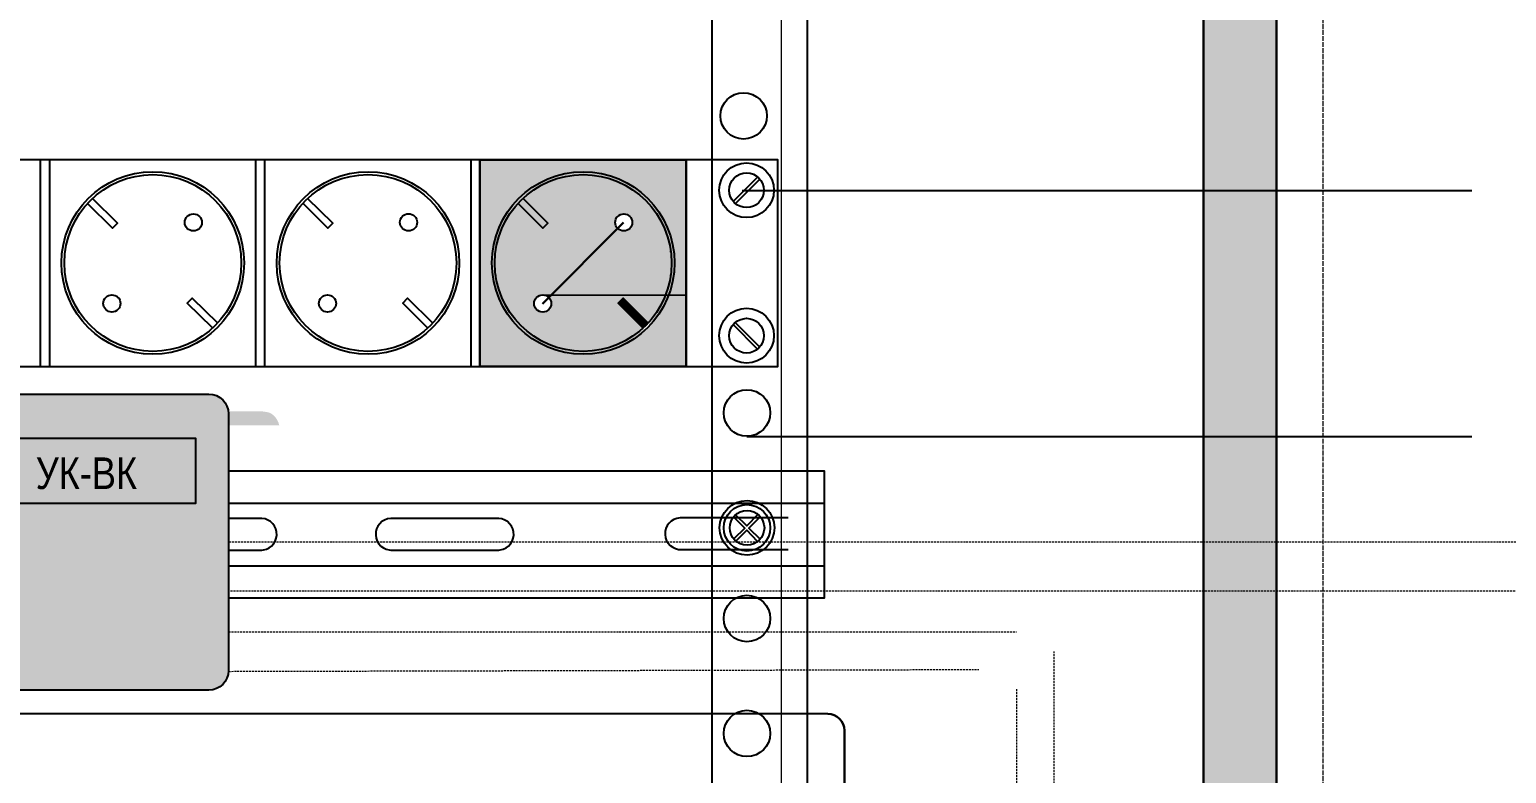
# Model space of a CAD drawing. Header units: millimetres. Extents: x -695119 to 412940, y -249585 to 622758.
# Drawn here: x -657210 to -653469, y 27226 to 29111 of the extents above; entities that cross this region are included whole.
import ezdxf

# ---------------------------------------------------------------- set-up
doc = ezdxf.new("R2010")
doc.units = ezdxf.units.MM
doc.linetypes.add('ACAD_ISO02W100', pattern=[15, 12, -3])
doc.linetypes.add('DASH', pattern=[0.75, 0.5, -0.25])
for name, color, linetype, lineweight in [('(АР) Текст', 7, 'Continuous', 25), ('....ТЕКСТ', 7, 'Continuous', 15), ('PDF _Геометрия', 8, 'Continuous', 9), ('UTP', 5, 'Continuous', 30)]:
    doc.layers.add(name, color=color, linetype=linetype, lineweight=lineweight)
doc.layers.add('PDF _Сплошная заливка', color=7, linetype='Continuous', true_color=0xffffff)
doc.styles.add('Arial Narrow МОЙ', font='ARIALN.TTF', dxfattribs={"height": 2.5})

msp = doc.modelspace()

# ---------------------------------------------------------------- hatches: boundary and pattern name
at = {"lineweight": 0, "true_color": 0xffffff}
h = msp.add_hatch(color=7, dxfattribs=at)
h.dxf.hatch_style = 1
h.paths.add_polyline_path([(-657456.077, 28137.306), (-657456.077, 27487.306, 0.41421356), (-657406.077, 27437.306), (-656756.077, 27437.306, 0.41421356), (-656706.077, 27487.306), (-656706.077, 28137.306, 0.41421356), (-656756.077, 28187.306), (-657406.077, 28187.306, 0.41421356)])
h.paths.add_polyline_path([(-657214.245, 27903.051), (-656917.82, 27903.051), (-656917.82, 28069.6), (-657214.245, 28069.6)], flags=24)
at = {"lineweight": 0, "true_color": 0xc7c8ca}
h = msp.add_hatch(color=9, dxfattribs=at)
h.dxf.hatch_style = 1
h.paths.add_polyline_path([(-657406.077, 28187.306, 0.41421356), (-657456.077, 28137.306), (-657456.077, 27487.306, 0.41421356), (-657406.077, 27437.306), (-656756.077, 27437.306, 0.41421356), (-656706.077, 27487.306), (-656706.077, 28137.306, 0.41421356), (-656756.077, 28187.306)])
h.paths.add_polyline_path([(-656789.608, 28075.479), (-656789.608, 27909.685), (-657379.217, 27909.685), (-657379.217, 28075.479)], flags=16)
h.paths.add_polyline_path([(-657214.245, 27903.051), (-656917.82, 27903.051), (-656917.82, 28069.6), (-657214.245, 28069.6)], flags=24)

# ---------------------------------------------------------------- linework, layer by layer
at = {"layer": '(АР) Текст', "color": 7}
msp.add_lwpolyline([(-657406.077, 28187.306), (-656756.077, 28187.306, -0.41421356), (-656706.077, 28137.306), (-656706.077, 27487.306, -0.41421356), (-656756.077, 27437.306), (-657406.077, 27437.306, -0.41421356), (-657456.077, 27487.306), (-657456.077, 28137.306, -0.41421356)], format="xyb", close=True, dxfattribs=at)
msp.add_lwpolyline([(-657379.217, 28075.479), (-656789.608, 28075.479), (-656789.608, 27909.685), (-657379.217, 27909.685)], close=True, dxfattribs=at)
for points in [[(-656706.077, 27992.582), (-655197.047, 27992.582), (-655197.047, 27669.902), (-656706.077, 27669.902)], [(-656706.077, 27910.659), (-655197.047, 27910.659)], [(-656621.505, 27872.144), (-656706.077, 27872.144)], [(-656021.505, 27872.144), (-656295.236, 27872.144)], [(-655288.663, 27873.385), (-655562.394, 27873.385)], [(-656706.077, 27792.148), (-656621.505, 27792.148)], [(-656295.236, 27792.148), (-656021.505, 27792.148)], [(-655562.394, 27793.39), (-655288.663, 27793.39)], [(-656706.077, 27751.826), (-655197.047, 27751.826)]]:
    msp.add_lwpolyline(points, dxfattribs=at)
for centre, start, end in [((-656623.644, 27832.146), 266.937861, 86.937861), ((-656293.097, 27832.146), 93.062139, 273.062139), ((-656023.644, 27832.146), 266.937861, 86.937861), ((-655560.255, 27833.387), 93.062139, 273.062139)]:
    msp.add_arc(centre, 40.055, start, end, dxfattribs=at)
at = {"layer": '....ТЕКСТ', "linetype": 'ACAD_ISO02W100'}
msp.add_lwpolyline([(-670558.962, 32618.903), (-653933.779, 32618.903), (-653933.779, 18221.259), (-670558.962, 18221.259)], close=True, dxfattribs=at)
at = {"layer": 'PDF _Геометрия', "lineweight": 15}
for points in [[(-654051.248, 23538.24), (-654051.248, 32283.448), (-662411.132, 32283.448), (-662411.132, 23538.24)], [(-654236.418, 23538.24), (-654236.418, 32016.743), (-662209.029, 32016.743), (-662209.029, 23538.24)], [(-655306.454, 32016.743), (-655306.454, 26823.366)]]:
    msp.add_lwpolyline(points, dxfattribs=at)
at = {"layer": 'PDF _Геометрия', "lineweight": 25}
for points in [[(-655482.141, 32016.743), (-655482.141, 23538.24)], [(-655239.736, 23538.24), (-655239.736, 32016.743)], [(-655365.722, 28736.867), (-655428.122, 28675.483)], [(-655360.388, 28731.618), (-655422.873, 28669.132)], [(-655404.839, 28703), (-653556.955, 28703)], [(-657063.319, 28670.233), (-656999.818, 28607.748), (-656987.118, 28620.448), (-657050.619, 28682.933)], [(-656517.209, 28670.233), (-656454.724, 28607.748), (-656442.024, 28620.448), (-656505.525, 28682.933)], [(-655972.116, 28670.233), (-655909.715, 28607.748), (-655897.015, 28620.448), (-655959.415, 28682.933)], [(-656746.829, 28354.844), (-656810.331, 28417.245), (-656797.63, 28429.945), (-656734.129, 28367.544)], [(-656201.82, 28354.844), (-656264.221, 28417.245), (-656252.621, 28429.945), (-656189.12, 28367.544)], [(-655656.726, 28354.844), (-655719.212, 28417.245), (-655706.511, 28429.945), (-655644.026, 28367.544)], [(-655365.722, 28300.826), (-655428.122, 28363.311)], [(-655360.388, 28306.16), (-655422.873, 28368.56)], [(-655393.239, 28079.672), (-653556.955, 28079.672)], [(-655427.106, 27876.469), (-655398.489, 27847.851), (-655427.106, 27819.318)], [(-655365.722, 27881.718), (-655393.239, 27853.185), (-655421.772, 27881.718)], [(-655359.372, 27876.469), (-655387.905, 27847.851), (-655359.372, 27819.318)], [(-655365.722, 27813.984), (-655393.239, 27842.601), (-655421.772, 27813.984)]]:
    msp.add_lwpolyline(points, dxfattribs=at)
at = {"layer": 'PDF _Геометрия', "lineweight": 30}
for points in [[(-654236.418, 32016.743), (-654051.248, 32016.743), (-654051.248, 23538.24), (-654236.418, 23538.24)], [(-656069.484, 28780.302), (-655546.658, 28780.302), (-655546.658, 28257.476), (-656069.484, 28257.476)]]:
    msp.add_lwpolyline(points, close=True, dxfattribs=at)
at = {"layer": 'PDF _Геометрия', "lineweight": 25}
for points in [[(-660925.205, 28257.476), (-655314.921, 28257.476), (-655314.921, 28780.302), (-660925.205, 28780.302)], [(-657181.855, 28780.302), (-657704.681, 28780.302), (-657704.681, 28257.476), (-657181.855, 28257.476)], [(-656636.761, 28780.302), (-657159.587, 28780.302), (-657159.587, 28257.476), (-656636.761, 28257.476)], [(-656091.752, 28780.302), (-656614.578, 28780.302), (-656614.578, 28257.476), (-656091.752, 28257.476)], [(-655546.658, 28780.302), (-656069.484, 28780.302), (-656069.484, 28257.476), (-655546.658, 28257.476)]]:
    msp.add_lwpolyline(points, close=True, dxfattribs=at)
at = {"layer": 'PDF _Геометрия', "color": 7, "lineweight": 0, "true_color": 0xffffff}
for points in [[(-655822.93, 28742.201), (-655822.93, 28742.201), (-655822.93, 28742.201)], [(-656013.434, 28607.748), (-656013.434, 28607.748), (-656013.434, 28607.748)], [(-655909.715, 28607.748), (-655909.715, 28607.748), (-655909.715, 28607.748)], [(-655602.793, 28607.748), (-655602.793, 28607.748), (-655602.793, 28607.748)], [(-655586.875, 28549.581), (-655586.875, 28546.364)], [(-656029.267, 28489.212), (-656029.267, 28488.196)], [(-656029.267, 28488.196), (-656029.267, 28488.196), (-656029.267, 28488.196)], [(-655586.875, 28489.212), (-655586.875, 28488.196)], [(-656024.017, 28460.679), (-656024.017, 28458.563)], [(-656013.434, 28429.945), (-656013.434, 28429.945), (-656013.434, 28429.945)], [(-656013.434, 28429.945), (-656013.434, 28428.929)], [(-655707.527, 28429.945), (-655707.527, 28428.929)], [(-655704.395, 28403.528), (-655704.395, 28402.428)], [(-655617.61, 28403.528), (-655617.61, 28402.428)], [(-655972.116, 28367.544), (-655972.116, 28367.544), (-655972.116, 28367.544)], [(-655669.427, 28367.544), (-655669.427, 28367.544), (-655669.427, 28367.544)], [(-655644.026, 28367.544), (-655644.026, 28367.544), (-655644.026, 28367.544)]]:
    msp.add_lwpolyline(points, close=True, dxfattribs=at)
at = {"layer": 'PDF _Геометрия', "lineweight": 30}
msp.add_lwpolyline([(-655910.731, 28416.228), (-655705.411, 28621.549)], dxfattribs=at)
at = {"layer": 'PDF _Геометрия', "color": 7, "lineweight": 0, "true_color": 0xffffff}
for points in [[(-655586.875, 28488.196), (-655586.875, 28488.196), (-655586.875, 28488.196)], [(-655586.875, 28488.196), (-655586.875, 28488.196), (-655586.875, 28488.196)], [(-655593.225, 28458.563), (-655593.225, 28458.563), (-655593.225, 28458.563)], [(-655593.225, 28458.563), (-655593.225, 28458.563), (-655593.225, 28458.563)]]:
    msp.add_lwpolyline(points, dxfattribs=at)
at = {"layer": 'PDF _Геометрия', "lineweight": 0}
msp.add_lwpolyline([(-655546.658, 28437.396), (-655908.614, 28437.396), (-655546.658, 28437.396)], dxfattribs=at)
at = {"layer": 'PDF _Геометрия', "color": 52, "lineweight": 30, "true_color": 0xc8c92d}
msp.add_lwpolyline([(-655940.365, 24885.565), (-655187.411, 24885.565, 0.41413304), (-655145.585, 24926.798), (-655145.585, 27335.1, 0.41371478), (-655187.919, 27376.926), (-660289.685, 27377.942, -0.41447368), (-660331.511, 27419.261), (-660331.511, 28257.476)], format="xyb", dxfattribs=at)
at = {"layer": 'PDF _Геометрия', "lineweight": 25}
for centre, radius in [((-655401.229, 28891.863), 58.791), ((-655393.728, 28703.527), 69.324), ((-656897.666, 28519.34), 231.236), ((-656897.666, 28519.288), 223.775), ((-656352.614, 28519.238), 231.133), ((-656352.657, 28519.288), 223.775), ((-655807.563, 28519.34), 231.236), ((-655807.563, 28519.288), 223.775), ((-655393.762, 28703.493), 43.958), ((-656795.006, 28622.049), 21.667), ((-656249.954, 28622.151), 21.769), ((-655704.903, 28622.049), 21.667), ((-657001.384, 28416.831), 21.769), ((-656455.275, 28416.831), 21.769), ((-655910.223, 28416.729), 21.667), ((-655393.728, 28335.22), 69.324), ((-655393.762, 28335.186), 43.958), ((-655392.762, 28139.417), 58.791), ((-655392.658, 27848.432), 69.27), ((-655392.762, 27848.328), 58.791), ((-655392.692, 27848.398), 43.903), ((-655392.762, 27618.708), 58.791), ((-655392.762, 27327.619), 58.791)]:
    msp.add_circle(centre, radius, dxfattribs=at)
at = {"layer": 'PDF _Сплошная заливка', "transparency": 33554559}
for points in [[(-654051.248, 29509.464), (-654236.418, 29509.464), (-654051.248, 28518.846)], [(-654236.418, 29509.464), (-654051.248, 28518.846), (-654236.418, 28518.846)], [(-654051.248, 28518.846), (-654236.418, 28518.846), (-654051.248, 26433.892)], [(-654236.418, 28518.846), (-654051.248, 26433.892), (-654236.418, 26433.892)], [(-657193.454, 28133.606), (-656587.061, 28128.357), (-657198.788, 28128.357)], [(-657187.104, 28137.839), (-656592.31, 28133.606), (-657193.454, 28133.606)], [(-656592.31, 28133.606), (-657193.454, 28133.606), (-656587.061, 28128.357)], [(-657180.754, 28141.057), (-656597.644, 28137.839), (-657187.104, 28137.839)], [(-656597.644, 28137.839), (-657187.104, 28137.839), (-656592.31, 28133.606)], [(-657173.388, 28142.073), (-656605.01, 28141.057), (-657180.754, 28141.057)], [(-656605.01, 28141.057), (-657180.754, 28141.057), (-656597.644, 28137.839)], [(-657165.937, 28143.174), (-656611.36, 28142.073), (-657173.388, 28142.073)], [(-656611.36, 28142.073), (-657173.388, 28142.073), (-656605.01, 28141.057)], [(-656618.811, 28143.174), (-657165.937, 28143.174), (-656611.36, 28142.073)], [(-657206.154, 28115.656), (-656577.493, 28108.206), (-657208.271, 28108.206)], [(-657203.022, 28122.007), (-656579.61, 28115.656), (-657206.154, 28115.656)], [(-656579.61, 28115.656), (-657206.154, 28115.656), (-656577.493, 28108.206)], [(-657198.788, 28128.357), (-656582.827, 28122.007), (-657203.022, 28122.007)], [(-656582.827, 28122.007), (-657203.022, 28122.007), (-656579.61, 28115.656)], [(-656587.061, 28128.357), (-657198.788, 28128.357), (-656582.827, 28122.007)]]:
    msp.add_solid(points, dxfattribs=at)
at = {"layer": 'PDF _Сплошная заливка', "color": 7, "transparency": 33554559}
for points in [[(-655546.658, 28780.302), (-656069.484, 28780.302), (-655546.658, 28643.732)], [(-656069.484, 28780.302), (-655546.658, 28643.732), (-656069.484, 28643.732)], [(-655707.527, 28643.732), (-656069.484, 28643.732), (-655710.745, 28642.716)], [(-656069.484, 28643.732), (-655710.745, 28642.716), (-656069.484, 28642.716)], [(-655710.745, 28642.716), (-656069.484, 28642.716), (-655714.978, 28641.615)], [(-656069.484, 28642.716), (-655714.978, 28641.615), (-656069.484, 28641.615)], [(-655714.978, 28641.615), (-656069.484, 28641.615), (-655718.111, 28639.499)], [(-656069.484, 28641.615), (-655718.111, 28639.499), (-656069.484, 28639.499)], [(-655718.111, 28639.499), (-656069.484, 28639.499), (-655721.328, 28636.366)], [(-656069.484, 28639.499), (-655721.328, 28636.366), (-656069.484, 28636.366)], [(-655721.328, 28636.366), (-656069.484, 28636.366), (-655723.445, 28633.148)], [(-656069.484, 28636.366), (-655723.445, 28633.148), (-656069.484, 28633.148)], [(-655723.445, 28633.148), (-656069.484, 28633.148), (-655725.562, 28630.016)], [(-656069.484, 28633.148), (-655725.562, 28630.016), (-656069.484, 28630.016)], [(-655725.562, 28630.016), (-656069.484, 28630.016), (-655726.578, 28625.782)], [(-656069.484, 28630.016), (-655726.578, 28625.782), (-656069.484, 28625.782)], [(-655726.578, 28625.782), (-656069.484, 28625.782), (-655726.578, 28621.549)], [(-656069.484, 28625.782), (-655726.578, 28621.549), (-656069.484, 28621.549)], [(-655726.578, 28621.549), (-656069.484, 28621.549), (-655726.578, 28618.331)], [(-656069.484, 28621.549), (-655726.578, 28618.331), (-656069.484, 28618.331)], [(-655726.578, 28618.331), (-656069.484, 28618.331), (-655725.562, 28614.098)], [(-656069.484, 28618.331), (-655725.562, 28614.098), (-656069.484, 28614.098)], [(-655546.658, 28643.732), (-655703.294, 28643.732), (-655546.658, 28642.716)], [(-655703.294, 28643.732), (-655546.658, 28642.716), (-655699.061, 28642.716)], [(-655546.658, 28642.716), (-655699.061, 28642.716), (-655546.658, 28641.615)], [(-655699.061, 28642.716), (-655546.658, 28641.615), (-655695.928, 28641.615)], [(-655546.658, 28641.615), (-655695.928, 28641.615), (-655546.658, 28639.499)], [(-655695.928, 28641.615), (-655546.658, 28639.499), (-655691.694, 28639.499)], [(-655546.658, 28639.499), (-655691.694, 28639.499), (-655546.658, 28636.366)], [(-655691.694, 28639.499), (-655546.658, 28636.366), (-655689.578, 28636.366)], [(-655546.658, 28636.366), (-655689.578, 28636.366), (-655546.658, 28633.148)], [(-655689.578, 28636.366), (-655546.658, 28633.148), (-655686.36, 28633.148)], [(-655546.658, 28633.148), (-655686.36, 28633.148), (-655546.658, 28630.016)], [(-655686.36, 28633.148), (-655546.658, 28630.016), (-655685.344, 28630.016)], [(-655546.658, 28630.016), (-655685.344, 28630.016), (-655546.658, 28625.782)], [(-655685.344, 28630.016), (-655546.658, 28625.782), (-655684.244, 28625.782)], [(-655684.244, 28618.331), (-655546.658, 28614.098), (-655685.344, 28614.098)], [(-655546.658, 28625.782), (-655684.244, 28625.782), (-655546.658, 28621.549)], [(-655684.244, 28625.782), (-655546.658, 28621.549), (-655683.228, 28621.549)], [(-655683.228, 28621.549), (-655546.658, 28618.331), (-655684.244, 28618.331)], [(-655546.658, 28618.331), (-655684.244, 28618.331), (-655546.658, 28614.098)], [(-655546.658, 28621.549), (-655683.228, 28621.549), (-655546.658, 28618.331)], [(-655725.562, 28614.098), (-656069.484, 28614.098), (-655723.445, 28609.865)], [(-656069.484, 28614.098), (-655723.445, 28609.865), (-656069.484, 28609.865)], [(-655723.445, 28609.865), (-656069.484, 28609.865), (-655721.328, 28606.732)], [(-656069.484, 28609.865), (-655721.328, 28606.732), (-656069.484, 28606.732)], [(-655721.328, 28606.732), (-656069.484, 28606.732), (-655718.111, 28604.615)], [(-656069.484, 28606.732), (-655718.111, 28604.615), (-656069.484, 28604.615)], [(-655718.111, 28604.615), (-656069.484, 28604.615), (-655714.978, 28602.499)], [(-656069.484, 28604.615), (-655714.978, 28602.499), (-656069.484, 28602.499)], [(-655714.978, 28602.499), (-656069.484, 28602.499), (-655710.745, 28601.398)], [(-656069.484, 28602.499), (-655710.745, 28601.398), (-656069.484, 28601.398)], [(-655710.745, 28601.398), (-656069.484, 28601.398), (-655707.527, 28600.382)], [(-656069.484, 28601.398), (-655707.527, 28600.382), (-656069.484, 28600.382)], [(-655546.658, 28600.382), (-656069.484, 28600.382), (-655546.658, 28437.396)], [(-656069.484, 28600.382), (-655546.658, 28437.396), (-656069.484, 28437.396)], [(-655699.061, 28601.398), (-655546.658, 28600.382), (-655703.294, 28600.382)], [(-655695.928, 28602.499), (-655546.658, 28601.398), (-655699.061, 28601.398)], [(-655546.658, 28601.398), (-655699.061, 28601.398), (-655546.658, 28600.382)], [(-655691.694, 28604.615), (-655546.658, 28602.499), (-655695.928, 28602.499)], [(-655546.658, 28602.499), (-655695.928, 28602.499), (-655546.658, 28601.398)], [(-655689.578, 28606.732), (-655546.658, 28604.615), (-655691.694, 28604.615)], [(-655546.658, 28604.615), (-655691.694, 28604.615), (-655546.658, 28602.499)], [(-655686.36, 28609.865), (-655546.658, 28606.732), (-655689.578, 28606.732)], [(-655546.658, 28606.732), (-655689.578, 28606.732), (-655546.658, 28604.615)], [(-655685.344, 28614.098), (-655546.658, 28609.865), (-655686.36, 28609.865)], [(-655546.658, 28609.865), (-655686.36, 28609.865), (-655546.658, 28606.732)], [(-655546.658, 28614.098), (-655685.344, 28614.098), (-655546.658, 28609.865)], [(-655917.081, 28437.396), (-655917.081, 28437.396), (-656069.484, 28437.396)], [(-655917.081, 28437.396), (-656069.484, 28437.396), (-655912.848, 28437.396)], [(-655917.081, 28437.396), (-656069.484, 28437.396), (-655920.299, 28435.279)], [(-656069.484, 28437.396), (-655920.299, 28435.279), (-656069.484, 28435.279)], [(-655920.299, 28435.279), (-656069.484, 28435.279), (-655924.532, 28433.162)], [(-656069.484, 28435.279), (-655924.532, 28433.162), (-656069.484, 28433.162)], [(-655924.532, 28433.162), (-656069.484, 28433.162), (-655926.649, 28431.045)], [(-656069.484, 28433.162), (-655926.649, 28431.045), (-656069.484, 28431.045)], [(-655926.649, 28431.045), (-656069.484, 28431.045), (-655929.781, 28427.828)], [(-656069.484, 28431.045), (-655929.781, 28427.828), (-656069.484, 28427.828)], [(-655908.614, 28437.396), (-655546.658, 28437.396), (-655905.482, 28437.396)], [(-655546.658, 28437.396), (-655905.482, 28437.396), (-655546.658, 28435.279)], [(-655905.482, 28437.396), (-655546.658, 28435.279), (-655901.248, 28435.279)], [(-655546.658, 28435.279), (-655901.248, 28435.279), (-655546.658, 28433.162)], [(-655901.248, 28435.279), (-655546.658, 28433.162), (-655898.031, 28433.162)], [(-655546.658, 28433.162), (-655898.031, 28433.162), (-655546.658, 28431.045)], [(-655898.031, 28433.162), (-655546.658, 28431.045), (-655894.898, 28431.045)], [(-655546.658, 28431.045), (-655894.898, 28431.045), (-655546.658, 28427.828)], [(-655894.898, 28431.045), (-655546.658, 28427.828), (-655892.781, 28427.828)], [(-655929.781, 28427.828), (-656069.484, 28427.828), (-655930.882, 28423.595)], [(-656069.484, 28427.828), (-655930.882, 28423.595), (-656069.484, 28423.595)], [(-655930.882, 28423.595), (-656069.484, 28423.595), (-655931.898, 28420.462)], [(-656069.484, 28423.595), (-655931.898, 28420.462), (-656069.484, 28420.462)], [(-655931.898, 28420.462), (-656069.484, 28420.462), (-655932.999, 28416.228)], [(-656069.484, 28420.462), (-655932.999, 28416.228), (-656069.484, 28416.228)], [(-655932.999, 28416.228), (-656069.484, 28416.228), (-655931.898, 28411.995)], [(-656069.484, 28416.228), (-655931.898, 28411.995), (-656069.484, 28411.995)], [(-655931.898, 28411.995), (-656069.484, 28411.995), (-655930.882, 28407.762)], [(-656069.484, 28411.995), (-655930.882, 28407.762), (-656069.484, 28407.762)], [(-655930.882, 28407.762), (-656069.484, 28407.762), (-655929.781, 28404.544)], [(-656069.484, 28407.762), (-655929.781, 28404.544), (-656069.484, 28404.544)], [(-655929.781, 28404.544), (-656069.484, 28404.544), (-655926.649, 28401.412)], [(-656069.484, 28404.544), (-655926.649, 28401.412), (-656069.484, 28401.412)], [(-655926.649, 28401.412), (-656069.484, 28401.412), (-655924.532, 28398.194)], [(-656069.484, 28401.412), (-655924.532, 28398.194), (-656069.484, 28398.194)], [(-655924.532, 28398.194), (-656069.484, 28398.194), (-655920.299, 28396.077)], [(-656069.484, 28398.194), (-655920.299, 28396.077), (-656069.484, 28396.077)], [(-655920.299, 28396.077), (-656069.484, 28396.077), (-655917.081, 28395.061)], [(-656069.484, 28396.077), (-655917.081, 28395.061), (-656069.484, 28395.061)], [(-655917.081, 28395.061), (-656069.484, 28395.061), (-655912.848, 28393.961)], [(-656069.484, 28395.061), (-655912.848, 28393.961), (-656069.484, 28393.961)], [(-655546.658, 28393.961), (-656069.484, 28393.961), (-655546.658, 28367.544)], [(-656069.484, 28393.961), (-655546.658, 28367.544), (-656069.484, 28367.544)], [(-655905.482, 28395.061), (-655546.658, 28393.961), (-655908.614, 28393.961)], [(-655901.248, 28396.077), (-655546.658, 28395.061), (-655905.482, 28395.061)], [(-655546.658, 28395.061), (-655905.482, 28395.061), (-655546.658, 28393.961)], [(-655898.031, 28398.194), (-655546.658, 28396.077), (-655901.248, 28396.077)], [(-655546.658, 28396.077), (-655901.248, 28396.077), (-655546.658, 28395.061)], [(-655894.898, 28401.412), (-655546.658, 28398.194), (-655898.031, 28398.194)], [(-655546.658, 28398.194), (-655898.031, 28398.194), (-655546.658, 28396.077)], [(-655892.781, 28404.544), (-655546.658, 28401.412), (-655894.898, 28401.412)], [(-655546.658, 28401.412), (-655894.898, 28401.412), (-655546.658, 28398.194)], [(-655546.658, 28427.828), (-655892.781, 28427.828), (-655546.658, 28423.595)], [(-655892.781, 28427.828), (-655546.658, 28423.595), (-655890.665, 28423.595)], [(-655890.665, 28407.762), (-655546.658, 28404.544), (-655892.781, 28404.544)], [(-655546.658, 28404.544), (-655892.781, 28404.544), (-655546.658, 28401.412)], [(-655546.658, 28423.595), (-655890.665, 28423.595), (-655546.658, 28420.462)], [(-655890.665, 28423.595), (-655546.658, 28420.462), (-655889.564, 28420.462)], [(-655889.564, 28411.995), (-655546.658, 28407.762), (-655890.665, 28407.762)], [(-655546.658, 28407.762), (-655890.665, 28407.762), (-655546.658, 28404.544)], [(-655546.658, 28420.462), (-655889.564, 28420.462), (-655546.658, 28416.228)], [(-655889.564, 28420.462), (-655546.658, 28416.228), (-655889.564, 28416.228)], [(-655546.658, 28416.228), (-655889.564, 28416.228), (-655546.658, 28411.995)], [(-655889.564, 28416.228), (-655546.658, 28411.995), (-655889.564, 28411.995)], [(-655546.658, 28411.995), (-655889.564, 28411.995), (-655546.658, 28407.762)], [(-655644.026, 28367.544), (-656069.484, 28367.544), (-655649.36, 28361.194)], [(-656069.484, 28367.544), (-655649.36, 28361.194), (-656069.484, 28361.194)], [(-655649.36, 28361.194), (-656069.484, 28361.194), (-655656.726, 28354.844)], [(-656069.484, 28361.194), (-655656.726, 28354.844), (-656069.484, 28354.844)], [(-655638.777, 28361.194), (-655546.658, 28349.51), (-655650.376, 28349.51)], [(-655546.658, 28367.544), (-655644.026, 28367.544), (-655546.658, 28361.194)], [(-655644.026, 28367.544), (-655546.658, 28361.194), (-655638.777, 28361.194)], [(-655546.658, 28361.194), (-655638.777, 28361.194), (-655546.658, 28349.51)], [(-655656.726, 28354.844), (-656069.484, 28354.844), (-655650.376, 28349.51)], [(-656069.484, 28354.844), (-655650.376, 28349.51), (-656069.484, 28349.51)], [(-655546.658, 28349.51), (-656069.484, 28349.51), (-655546.658, 28257.476)], [(-656069.484, 28349.51), (-655546.658, 28257.476), (-656069.484, 28257.476)]]:
    msp.add_solid(points, dxfattribs=at)
at = {"layer": 'PDF _Сплошная заливка', "color": 7, "true_color": 0xffffff, "transparency": 33554559}
for points in [[(-655853.58, 28737.968), (-655882.198, 28729.501), (-655882.198, 28729.501)], [(-655852.564, 28737.968), (-655853.58, 28737.968), (-655853.58, 28737.968)], [(-655822.93, 28742.201), (-655852.564, 28737.968), (-655852.564, 28737.968)], [(-655822.93, 28742.201), (-655792.196, 28742.201), (-655792.196, 28742.201)], [(-655792.196, 28742.201), (-655764.678, 28737.968), (-655764.678, 28737.968)], [(-655764.678, 28737.968), (-655761.546, 28737.968), (-655761.546, 28737.968)], [(-655761.546, 28737.968), (-655735.045, 28729.501), (-655735.045, 28729.501)], [(-655937.232, 28700.883), (-655959.415, 28682.933), (-655959.415, 28682.933)], [(-655936.132, 28701.984), (-655937.232, 28700.883), (-655937.232, 28700.883)], [(-655911.832, 28716.801), (-655936.132, 28701.984), (-655936.132, 28701.984)], [(-655909.715, 28717.817), (-655911.832, 28716.801), (-655911.832, 28716.801)], [(-655883.214, 28729.501), (-655909.715, 28717.817), (-655909.715, 28717.817)], [(-655882.198, 28729.501), (-655883.214, 28729.501), (-655883.214, 28729.501)], [(-655735.045, 28729.501), (-655732.928, 28729.501), (-655732.928, 28729.501)], [(-655732.928, 28729.501), (-655706.511, 28717.817), (-655706.511, 28717.817)], [(-655706.511, 28717.817), (-655704.395, 28716.801), (-655704.395, 28716.801)], [(-655704.395, 28716.801), (-655680.01, 28701.984), (-655680.01, 28701.984)], [(-655680.01, 28701.984), (-655678.994, 28700.883), (-655678.994, 28700.883)], [(-655678.994, 28700.883), (-655656.726, 28682.933), (-655656.726, 28682.933)], [(-655981.683, 28659.65), (-655990.15, 28649.066), (-655990.15, 28649.066)], [(-655972.116, 28670.233), (-655981.683, 28659.65), (-655981.683, 28659.65)], [(-655972.116, 28670.233), (-655961.532, 28659.65), (-655961.532, 28659.65)], [(-655961.532, 28659.65), (-655950.948, 28649.066), (-655950.948, 28649.066)], [(-655959.415, 28682.933), (-655958.399, 28681.833), (-655958.399, 28681.833)], [(-655958.399, 28681.833), (-655946.715, 28670.233), (-655946.715, 28670.233)], [(-655946.715, 28670.233), (-655936.132, 28659.65), (-655936.132, 28659.65)], [(-655936.132, 28659.65), (-655925.548, 28649.066), (-655925.548, 28649.066)], [(-655656.726, 28682.933), (-655655.71, 28681.833), (-655655.71, 28681.833)], [(-655655.71, 28681.833), (-655645.127, 28670.233), (-655645.127, 28670.233)], [(-655645.127, 28670.233), (-655634.543, 28659.65), (-655634.543, 28659.65)], [(-655634.543, 28659.65), (-655627.093, 28649.066), (-655627.093, 28649.066)], [(-656007.083, 28620.448), (-656013.434, 28607.748), (-656013.434, 28607.748)], [(-656004.967, 28625.782), (-656007.083, 28620.448), (-656007.083, 28620.448)], [(-655998.617, 28635.265), (-656004.967, 28625.782), (-656004.967, 28625.782)], [(-655990.15, 28649.066), (-655998.617, 28635.265), (-655998.617, 28635.265)], [(-655950.948, 28649.066), (-655936.132, 28635.265), (-655936.132, 28635.265)], [(-655936.132, 28635.265), (-655927.665, 28625.782), (-655927.665, 28625.782)], [(-655927.665, 28625.782), (-655922.415, 28620.448), (-655922.415, 28620.448)], [(-655925.548, 28649.066), (-655911.832, 28635.265), (-655911.832, 28635.265)], [(-655922.415, 28620.448), (-655909.715, 28607.748), (-655909.715, 28607.748)], [(-655911.832, 28635.265), (-655902.264, 28625.782), (-655902.264, 28625.782)], [(-655897.015, 28620.448), (-655908.614, 28607.748), (-655908.614, 28607.748)], [(-655902.264, 28625.782), (-655897.015, 28620.448), (-655897.015, 28620.448)], [(-655627.093, 28649.066), (-655616.509, 28635.265), (-655616.509, 28635.265)], [(-655616.509, 28635.265), (-655612.276, 28625.782), (-655612.276, 28625.782)], [(-655612.276, 28625.782), (-655609.143, 28620.448), (-655609.143, 28620.448)], [(-655609.143, 28620.448), (-655602.793, 28607.748), (-655602.793, 28607.748)], [(-656016.566, 28600.382), (-656022.916, 28579.215), (-656022.916, 28579.215)], [(-656013.434, 28607.748), (-656016.566, 28600.382), (-656016.566, 28600.382)], [(-655908.614, 28607.748), (-655909.715, 28607.748), (-655909.715, 28607.748)], [(-655602.793, 28607.748), (-655600.676, 28600.382), (-655600.676, 28600.382)], [(-655600.676, 28600.382), (-655593.225, 28579.215), (-655593.225, 28579.215)], [(-656030.367, 28546.364), (-656031.383, 28518.846), (-656031.383, 28518.846)], [(-656029.267, 28549.581), (-656030.367, 28546.364), (-656030.367, 28546.364)], [(-656025.033, 28573.881), (-656029.267, 28549.581), (-656029.267, 28549.581)], [(-656022.916, 28579.215), (-656025.033, 28573.881), (-656025.033, 28573.881)], [(-655593.225, 28579.215), (-655592.209, 28573.881), (-655592.209, 28573.881)], [(-655592.209, 28573.881), (-655586.875, 28549.581), (-655586.875, 28549.581)], [(-655586.875, 28546.364), (-655584.759, 28518.846), (-655584.759, 28518.846)], [(-656031.383, 28518.846), (-656030.367, 28491.329), (-656030.367, 28491.329)], [(-655584.759, 28518.846), (-655585.859, 28491.329), (-655586.875, 28491.329)], [(-656030.367, 28491.329), (-656029.267, 28489.212), (-656029.267, 28489.212)], [(-656029.267, 28488.196), (-656028.251, 28479.73), (-656028.251, 28479.73)], [(-656028.251, 28479.73), (-656025.033, 28463.812), (-656025.033, 28463.812)], [(-655587.976, 28479.73), (-655591.109, 28463.812), (-655592.209, 28463.812)], [(-655586.875, 28488.196), (-655587.976, 28479.73), (-655587.976, 28479.73)], [(-655586.875, 28491.329), (-655585.859, 28491.329), (-655586.875, 28489.212)], [(-656025.033, 28463.812), (-656024.017, 28460.679), (-656024.017, 28460.679)], [(-656024.017, 28458.563), (-656022.916, 28458.563), (-656022.916, 28458.563)], [(-656022.916, 28458.563), (-656020.8, 28450.096), (-656020.8, 28450.096)], [(-656020.8, 28450.096), (-656015.55, 28437.396), (-656015.55, 28437.396)], [(-656015.55, 28437.396), (-656014.45, 28433.162), (-656014.45, 28433.162)], [(-656014.45, 28433.162), (-656013.434, 28429.945), (-656013.434, 28429.945)], [(-655601.692, 28433.162), (-655602.793, 28429.945), (-655602.793, 28429.945)], [(-655600.676, 28437.396), (-655599.575, 28437.396), (-655601.692, 28433.162)], [(-655596.443, 28450.096), (-655599.575, 28437.396), (-655600.676, 28437.396)], [(-655593.225, 28458.563), (-655596.443, 28450.096), (-655596.443, 28450.096)], [(-655592.209, 28460.679), (-655593.225, 28458.563), (-655593.225, 28458.563)], [(-655592.209, 28463.812), (-655591.109, 28463.812), (-655592.209, 28460.679)], [(-656013.434, 28428.929), (-656009.2, 28422.579), (-656009.2, 28422.579)], [(-656009.2, 28422.579), (-656007.083, 28417.245), (-656007.083, 28417.245)], [(-656007.083, 28417.245), (-656003.866, 28411.995), (-656003.866, 28411.995)], [(-656003.866, 28411.995), (-656001.749, 28406.661), (-656001.749, 28406.661)], [(-656001.749, 28406.661), (-655999.633, 28403.528), (-655999.633, 28403.528)], [(-655999.633, 28403.528), (-655998.617, 28402.428), (-655998.617, 28402.428)], [(-655998.617, 28402.428), (-655994.383, 28396.077), (-655994.383, 28396.077)], [(-655994.383, 28396.077), (-655989.049, 28388.711), (-655989.049, 28388.711)], [(-655714.978, 28422.579), (-655719.212, 28417.245), (-655719.212, 28417.245)], [(-655714.978, 28422.579), (-655694.827, 28417.245), (-655719.212, 28417.245)], [(-655719.212, 28417.245), (-655713.878, 28411.995), (-655713.878, 28411.995)], [(-655694.827, 28417.245), (-655719.212, 28417.245), (-655683.228, 28406.661)], [(-655719.212, 28417.245), (-655683.228, 28406.661), (-655708.628, 28406.661)], [(-655707.527, 28428.929), (-655714.978, 28422.579), (-655714.978, 28422.579)], [(-655707.527, 28428.929), (-655699.061, 28422.579), (-655714.978, 28422.579)], [(-655699.061, 28422.579), (-655714.978, 28422.579), (-655694.827, 28417.245)], [(-655713.878, 28411.995), (-655708.628, 28406.661), (-655708.628, 28406.661)], [(-655708.628, 28406.661), (-655704.395, 28403.528), (-655704.395, 28403.528)], [(-655683.228, 28406.661), (-655708.628, 28406.661), (-655680.01, 28403.528)], [(-655708.628, 28406.661), (-655680.01, 28403.528), (-655704.395, 28403.528)], [(-655706.511, 28429.945), (-655707.527, 28429.945), (-655707.527, 28429.945)], [(-655707.527, 28429.945), (-655707.527, 28429.945), (-655706.511, 28429.945)], [(-655706.511, 28429.945), (-655707.527, 28429.945), (-655705.411, 28428.929)], [(-655707.527, 28429.945), (-655705.411, 28428.929), (-655707.527, 28428.929)], [(-655705.411, 28428.929), (-655707.527, 28428.929), (-655699.061, 28422.579)], [(-655680.01, 28403.528), (-655704.395, 28403.528), (-655678.994, 28402.428)], [(-655704.395, 28403.528), (-655678.994, 28402.428), (-655704.395, 28402.428)], [(-655704.395, 28402.428), (-655698.045, 28396.077), (-655698.045, 28396.077)], [(-655678.994, 28402.428), (-655704.395, 28402.428), (-655658.843, 28382.361)], [(-655704.395, 28402.428), (-655658.843, 28382.361), (-655684.244, 28382.361)], [(-655698.045, 28396.077), (-655690.594, 28388.711), (-655690.594, 28388.711)], [(-655621.843, 28396.077), (-655626.077, 28388.711), (-655627.093, 28388.711)], [(-655617.61, 28402.428), (-655621.843, 28396.077), (-655621.843, 28396.077)], [(-655615.493, 28406.661), (-655617.61, 28403.528), (-655617.61, 28403.528)], [(-655617.61, 28402.428), (-655617.61, 28402.428), (-655617.61, 28403.528)], [(-655612.276, 28411.995), (-655611.26, 28411.995), (-655615.493, 28406.661)], [(-655609.143, 28417.245), (-655612.276, 28411.995), (-655611.26, 28411.995)], [(-655609.143, 28417.245), (-655611.26, 28411.995), (-655611.26, 28411.995)], [(-655607.026, 28422.579), (-655609.143, 28417.245), (-655609.143, 28417.245)], [(-655603.809, 28428.929), (-655607.026, 28422.579), (-655607.026, 28422.579)], [(-655602.793, 28429.945), (-655603.809, 28428.929), (-655603.809, 28428.929)], [(-655603.809, 28428.929), (-655603.809, 28428.929), (-655602.793, 28429.945)], [(-655989.049, 28388.711), (-655984.816, 28382.361), (-655984.816, 28382.361)], [(-655984.816, 28382.361), (-655981.683, 28378.128), (-655981.683, 28378.128)], [(-655981.683, 28378.128), (-655980.582, 28377.027), (-655980.582, 28377.027)], [(-655980.582, 28377.027), (-655976.349, 28372.794), (-655976.349, 28372.794)], [(-655976.349, 28372.794), (-655972.116, 28367.544), (-655972.116, 28367.544)], [(-655972.116, 28367.544), (-655961.532, 28355.86), (-655961.532, 28355.86)], [(-655961.532, 28355.86), (-655959.415, 28354.844), (-655959.415, 28354.844)], [(-655690.594, 28388.711), (-655684.244, 28382.361), (-655684.244, 28382.361)], [(-655684.244, 28382.361), (-655680.01, 28378.128), (-655680.01, 28378.128)], [(-655658.843, 28382.361), (-655684.244, 28382.361), (-655654.61, 28378.128)], [(-655684.244, 28382.361), (-655654.61, 28378.128), (-655680.01, 28378.128)], [(-655680.01, 28378.128), (-655678.994, 28377.027), (-655678.994, 28377.027)], [(-655654.61, 28378.128), (-655680.01, 28378.128), (-655653.594, 28377.027)], [(-655680.01, 28378.128), (-655653.594, 28377.027), (-655678.994, 28377.027)], [(-655678.994, 28377.027), (-655674.761, 28372.794), (-655674.761, 28372.794)], [(-655653.594, 28377.027), (-655678.994, 28377.027), (-655649.36, 28372.794)], [(-655678.994, 28377.027), (-655649.36, 28372.794), (-655674.761, 28372.794)], [(-655674.761, 28372.794), (-655669.427, 28367.544), (-655669.427, 28367.544)], [(-655649.36, 28372.794), (-655674.761, 28372.794), (-655644.026, 28367.544)], [(-655674.761, 28372.794), (-655644.026, 28367.544), (-655669.427, 28367.544)], [(-655669.427, 28367.544), (-655657.827, 28355.86), (-655657.827, 28355.86)], [(-655645.127, 28367.544), (-655645.127, 28367.544), (-655669.427, 28367.544)], [(-655645.127, 28367.544), (-655669.427, 28367.544), (-655644.026, 28367.544)], [(-655657.827, 28355.86), (-655655.71, 28355.86), (-655669.427, 28367.544)], [(-655655.71, 28355.86), (-655669.427, 28367.544), (-655645.127, 28367.544)], [(-655656.726, 28354.844), (-655656.726, 28354.844), (-655657.827, 28355.86)], [(-655656.726, 28354.844), (-655657.827, 28355.86), (-655655.71, 28355.86)], [(-655639.793, 28372.794), (-655644.026, 28367.544), (-655644.026, 28367.544)], [(-655635.559, 28377.027), (-655639.793, 28372.794), (-655639.793, 28372.794)], [(-655631.326, 28382.361), (-655634.543, 28378.128), (-655635.559, 28378.128)], [(-655635.559, 28377.027), (-655635.559, 28377.027), (-655635.559, 28378.128)], [(-655635.559, 28377.027), (-655635.559, 28378.128), (-655634.543, 28378.128)], [(-655627.093, 28388.711), (-655626.077, 28388.711), (-655631.326, 28382.361)], [(-655959.415, 28354.844), (-655937.232, 28336.81), (-655937.232, 28336.81)], [(-655937.232, 28336.81), (-655936.132, 28335.794), (-655936.132, 28335.794)], [(-655936.132, 28335.794), (-655911.832, 28320.977), (-655911.832, 28320.977)], [(-655911.832, 28320.977), (-655909.715, 28319.876), (-655909.715, 28319.876)], [(-655909.715, 28319.876), (-655883.214, 28308.277), (-655883.214, 28308.277)], [(-655706.511, 28319.876), (-655732.928, 28308.277), (-655732.928, 28308.277)], [(-655705.411, 28320.977), (-655706.511, 28319.876), (-655706.511, 28319.876)], [(-655680.01, 28335.794), (-655705.411, 28320.977), (-655705.411, 28320.977)], [(-655678.994, 28336.81), (-655680.01, 28335.794), (-655680.01, 28335.794)], [(-655656.726, 28354.844), (-655678.994, 28336.81), (-655678.994, 28336.81)], [(-655883.214, 28308.277), (-655881.097, 28308.277), (-655881.097, 28308.277)], [(-655881.097, 28308.277), (-655854.681, 28299.81), (-655854.681, 28299.81)], [(-655854.681, 28299.81), (-655851.463, 28299.81), (-655851.463, 28299.81)], [(-655851.463, 28299.81), (-655823.946, 28295.576), (-655823.946, 28295.576)], [(-655823.946, 28295.576), (-655794.312, 28295.576), (-655794.312, 28295.576)], [(-655794.312, 28295.576), (-655794.312, 28295.576), (-655793.296, 28295.576)], [(-655763.662, 28299.81), (-655793.296, 28295.576), (-655793.296, 28295.576)], [(-655762.562, 28299.81), (-655763.662, 28299.81), (-655763.662, 28299.81)], [(-655734.029, 28308.277), (-655762.562, 28299.81), (-655762.562, 28299.81)], [(-655732.928, 28308.277), (-655734.029, 28308.277), (-655734.029, 28308.277)], [(-657193.454, 28133.606), (-656587.061, 28128.357), (-657198.788, 28128.357)], [(-657187.104, 28137.839), (-656592.31, 28133.606), (-657193.454, 28133.606)], [(-656592.31, 28133.606), (-657193.454, 28133.606), (-656587.061, 28128.357)], [(-657180.754, 28141.057), (-656597.644, 28137.839), (-657187.104, 28137.839)], [(-656597.644, 28137.839), (-657187.104, 28137.839), (-656592.31, 28133.606)], [(-657173.388, 28142.073), (-656605.01, 28141.057), (-657180.754, 28141.057)], [(-656605.01, 28141.057), (-657180.754, 28141.057), (-656597.644, 28137.839)], [(-657165.937, 28143.174), (-656611.36, 28142.073), (-657173.388, 28142.073)], [(-656611.36, 28142.073), (-657173.388, 28142.073), (-656605.01, 28141.057)], [(-656618.811, 28143.174), (-657165.937, 28143.174), (-656611.36, 28142.073)], [(-657206.154, 28115.656), (-656577.493, 28108.206), (-657208.271, 28108.206)], [(-657203.022, 28122.007), (-656579.61, 28115.656), (-657206.154, 28115.656)], [(-656579.61, 28115.656), (-657206.154, 28115.656), (-656577.493, 28108.206)], [(-657198.788, 28128.357), (-656582.827, 28122.007), (-657203.022, 28122.007)], [(-656582.827, 28122.007), (-657203.022, 28122.007), (-656579.61, 28115.656)], [(-656587.061, 28128.357), (-657198.788, 28128.357), (-656582.827, 28122.007)]]:
    msp.add_solid(points, dxfattribs=at)
at = {"layer": 'UTP', "color": 1, "linetype": 'DASH', "lineweight": 0, "ltscale": 10}
for points in [[(-649082.164, 32903.915), (-649082.164, 27862.306, -0.41421356), (-649132.164, 27812.306), (-656706.077, 27812.306)], [(-648958.074, 32403.915), (-648958.074, 27738.215, -0.41421356), (-649008.074, 27688.215), (-656706.077, 27688.215)], [(-654709.988, 27439.536), (-654709.988, 22657.613, -0.19871208), (-654759.988, 22412.918), (-671599.027, 22412.918, -0.15127462), (-671712.461, 22641.759), (-671712.461, 28901.759)], [(-673641.681, 27852.263), (-672237.393, 27852.263, -0.05619071), (-671880.834, 27801.909), (-671880.834, 22429.128, 0.35573842), (-671698.279, 22183.309), (-654664.511, 22183.606, 0.11375523), (-654614.512, 22468.084), (-654614.512, 27535.011)]]:
    msp.add_lwpolyline(points, format="xyb", dxfattribs=at)
for points in [[(-656706.077, 27585.011), (-654710.043, 27585.011)], [(-656706.137, 27484.857), (-654805.518, 27489.536)]]:
    msp.add_lwpolyline(points, dxfattribs=at)

# ---------------------------------------------------------------- texts
at = {"lineweight": 30, "insert": (-657065.951, 27986.107), "char_height": 80, "width": 430.47307, "attachment_point": 5, "style": 'Arial Narrow МОЙ'}
msp.add_mtext('\\pt1680;УК-ВК', dxfattribs=at)

doc.saveas('drawing.dxf')
